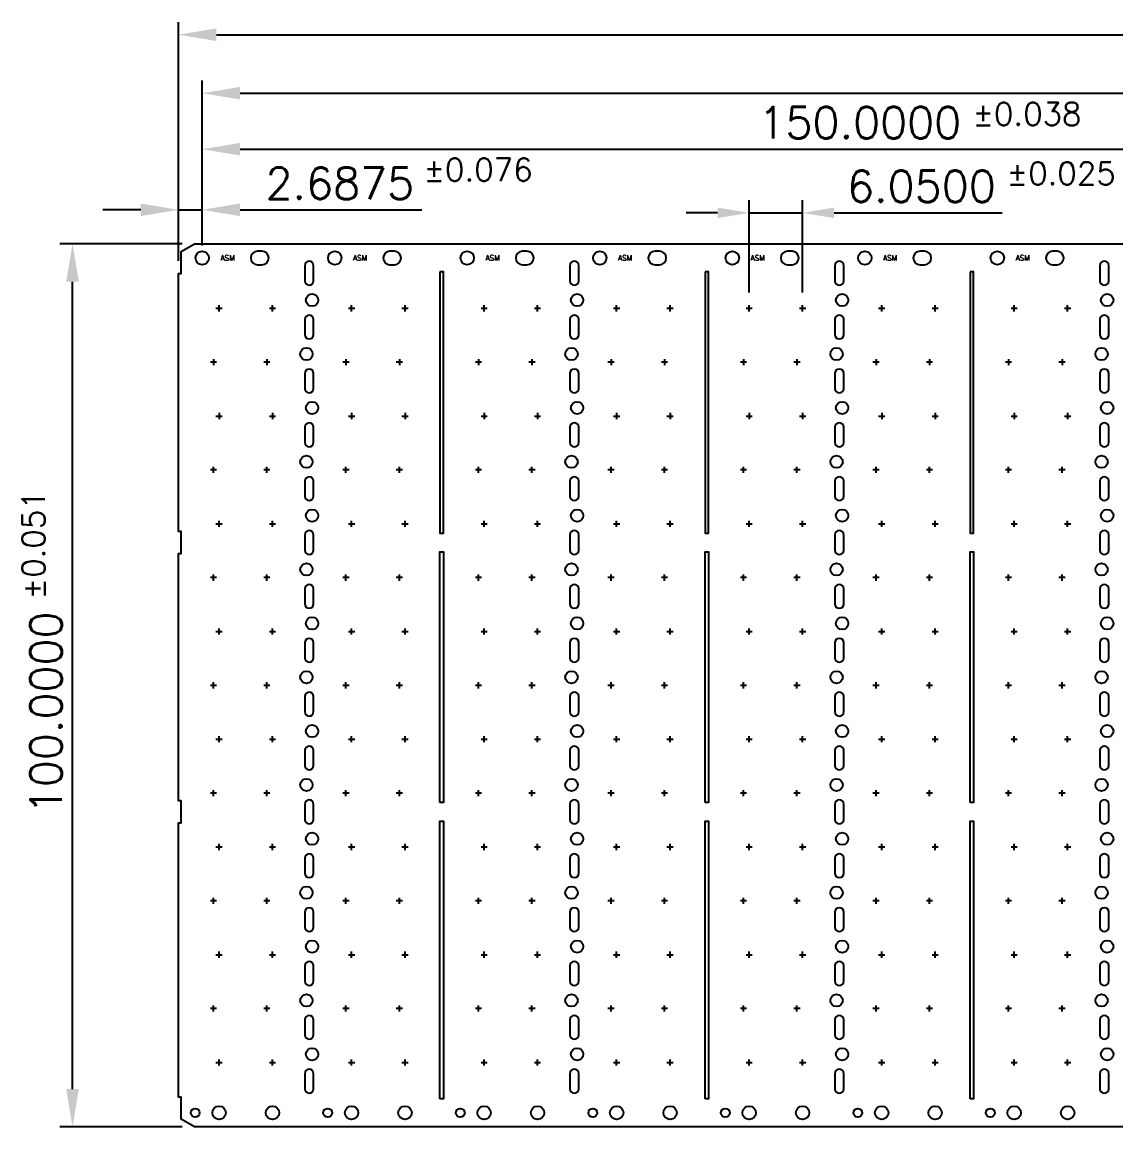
# Model space of a CAD drawing. Extents: x 25 to 260, y 58 to 390.
# Drawn here: x 25 to 111.7, y 64.4 to 152 of the extents above; entities that cross this region are included whole.
import ezdxf
from ezdxf.enums import TextEntityAlignment as Align
from ezdxf.lldxf.tags import DXFTag

# ---------------------------------------------------------------- set-up
doc = ezdxf.new("R2010")
doc.units = 0
doc.header["$LTSCALE"] = 8
doc.header["$MEASUREMENT"] = 0
for name, color, linetype in [('CEN', 2, 'CENTER'), ('COIN-LINE', 4, 'Continuous'), ('DIM', 7, 'Continuous'), ('PKG-OUT', 3, 'HIDDEN')]:
    doc.layers.add(name, color=color, linetype=linetype)
doc.styles.add('SIMPLEX', font='SIMPLEX.shx', dxfattribs={"height": 3})
tags = doc.linetypes.add('CENTER', pattern=[2, 1.25, -0.25, 0.25, -0.25]).pattern_tags.tags
tags[10:11] = [DXFTag(74, 4), DXFTag(75, 0), DXFTag(340, '0'), DXFTag(46, 1.0), DXFTag(50, 0.0), DXFTag(44, 0.0), DXFTag(45, 0.0)]
tags[8:9] = [DXFTag(74, 4), DXFTag(75, 0), DXFTag(340, '0'), DXFTag(46, 1.0), DXFTag(50, 0.0), DXFTag(44, 0.0), DXFTag(45, 0.0)]
tags[6:7] = [DXFTag(74, 4), DXFTag(75, 0), DXFTag(340, '0'), DXFTag(46, 1.0), DXFTag(50, 0.0), DXFTag(44, 0.0), DXFTag(45, 0.0)]
tags[4:5] = [DXFTag(74, 4), DXFTag(75, 0), DXFTag(340, '0'), DXFTag(46, 1.0), DXFTag(50, 0.0), DXFTag(44, 0.0), DXFTag(45, 0.0)]
tags = doc.linetypes.add('HIDDEN', pattern=[0.375, 0.25, -0.125]).pattern_tags.tags
tags[6:7] = [DXFTag(74, 4), DXFTag(75, 0), DXFTag(340, '0'), DXFTag(46, 1.0), DXFTag(50, 0.0), DXFTag(44, 0.0), DXFTag(45, 0.0)]
tags[4:5] = [DXFTag(74, 4), DXFTag(75, 0), DXFTag(340, '0'), DXFTag(46, 1.0), DXFTag(50, 0.0), DXFTag(44, 0.0), DXFTag(45, 0.0)]

msp = doc.modelspace()

# ---------------------------------------------------------------- linework, layer by layer
at = {"layer": 'CEN'}
for p, q in [((40.361, 129.301), (40.851, 129.301)), ((40.606, 129.056), (40.606, 129.546)), ((44.596, 129.301), (45.086, 129.301)), ((44.841, 129.056), (44.841, 129.546)), ((50.861, 129.301), (51.351, 129.301)), ((51.106, 129.056), (51.106, 129.546)), ((55.096, 129.301), (55.586, 129.301)), ((55.341, 129.056), (55.341, 129.546)), ((61.361, 129.301), (61.851, 129.301)), ((61.606, 129.056), (61.606, 129.546)), ((65.596, 129.301), (66.086, 129.301)), ((65.841, 129.056), (65.841, 129.546)), ((71.861, 129.301), (72.351, 129.301)), ((72.106, 129.056), (72.106, 129.546)), ((76.096, 129.301), (76.586, 129.301)), ((76.341, 129.056), (76.341, 129.546)), ((82.361, 129.301), (82.851, 129.301)), ((82.606, 129.056), (82.606, 129.546)), ((86.596, 129.301), (87.086, 129.301)), ((86.841, 129.056), (86.841, 129.546)), ((92.861, 129.301), (93.351, 129.301)), ((93.106, 129.056), (93.106, 129.546)), ((97.096, 129.301), (97.586, 129.301)), ((97.341, 129.056), (97.341, 129.546)), ((103.361, 129.301), (103.851, 129.301)), ((103.606, 129.056), (103.606, 129.546)), ((107.596, 129.301), (108.086, 129.301)), ((107.841, 129.056), (107.841, 129.546)), ((40.161, 125.276), (40.161, 124.786)), ((44.396, 125.276), (44.396, 124.786)), ((50.661, 125.276), (50.661, 124.786)), ((54.896, 125.276), (54.896, 124.786)), ((61.161, 125.276), (61.161, 124.786)), ((65.396, 125.276), (65.396, 124.786)), ((71.661, 125.276), (71.661, 124.786)), ((75.896, 125.276), (75.896, 124.786)), ((82.161, 125.276), (82.161, 124.786)), ((86.396, 125.276), (86.396, 124.786)), ((92.661, 125.276), (92.661, 124.786)), ((96.896, 125.276), (96.896, 124.786)), ((103.161, 125.276), (103.161, 124.786)), ((107.396, 125.276), (107.396, 124.786)), ((40.406, 125.031), (39.916, 125.031)), ((44.641, 125.031), (44.151, 125.031)), ((50.906, 125.031), (50.416, 125.031)), ((55.141, 125.031), (54.651, 125.031)), ((61.406, 125.031), (60.916, 125.031)), ((65.641, 125.031), (65.151, 125.031)), ((71.906, 125.031), (71.416, 125.031)), ((76.141, 125.031), (75.651, 125.031)), ((82.406, 125.031), (81.916, 125.031)), ((86.641, 125.031), (86.151, 125.031)), ((92.906, 125.031), (92.416, 125.031)), ((97.141, 125.031), (96.651, 125.031)), ((103.406, 125.031), (102.916, 125.031)), ((107.641, 125.031), (107.151, 125.031)), ((40.606, 121.006), (40.606, 120.516)), ((44.841, 121.006), (44.841, 120.516)), ((51.106, 121.006), (51.106, 120.516)), ((55.341, 121.006), (55.341, 120.516)), ((61.606, 121.006), (61.606, 120.516)), ((65.841, 121.006), (65.841, 120.516)), ((72.106, 121.006), (72.106, 120.516)), ((76.341, 121.006), (76.341, 120.516)), ((82.606, 121.006), (82.606, 120.516)), ((86.841, 121.006), (86.841, 120.516)), ((93.106, 121.006), (93.106, 120.516)), ((97.341, 121.006), (97.341, 120.516)), ((103.606, 121.006), (103.606, 120.516)), ((107.841, 121.006), (107.841, 120.516)), ((40.361, 120.761), (40.851, 120.761)), ((44.596, 120.761), (45.086, 120.761)), ((50.861, 120.761), (51.351, 120.761)), ((55.096, 120.761), (55.586, 120.761)), ((61.361, 120.761), (61.851, 120.761)), ((65.596, 120.761), (66.086, 120.761)), ((71.861, 120.761), (72.351, 120.761)), ((76.096, 120.761), (76.586, 120.761)), ((82.361, 120.761), (82.851, 120.761)), ((86.596, 120.761), (87.086, 120.761)), ((92.861, 120.761), (93.351, 120.761)), ((97.096, 120.761), (97.586, 120.761)), ((103.361, 120.761), (103.851, 120.761)), ((107.596, 120.761), (108.086, 120.761)), ((40.406, 116.491), (39.916, 116.491)), ((40.161, 116.246), (40.161, 116.736)), ((44.641, 116.491), (44.151, 116.491)), ((44.396, 116.246), (44.396, 116.736)), ((50.906, 116.491), (50.416, 116.491)), ((50.661, 116.246), (50.661, 116.736)), ((55.141, 116.491), (54.651, 116.491)), ((54.896, 116.246), (54.896, 116.736)), ((61.406, 116.491), (60.916, 116.491)), ((61.161, 116.246), (61.161, 116.736)), ((65.641, 116.491), (65.151, 116.491)), ((65.396, 116.246), (65.396, 116.736)), ((71.906, 116.491), (71.416, 116.491)), ((71.661, 116.246), (71.661, 116.736)), ((76.141, 116.491), (75.651, 116.491)), ((75.896, 116.246), (75.896, 116.736)), ((82.406, 116.491), (81.916, 116.491)), ((82.161, 116.246), (82.161, 116.736)), ((86.641, 116.491), (86.151, 116.491)), ((86.396, 116.246), (86.396, 116.736)), ((92.906, 116.491), (92.416, 116.491)), ((92.661, 116.246), (92.661, 116.736)), ((97.141, 116.491), (96.651, 116.491)), ((96.896, 116.246), (96.896, 116.736)), ((103.406, 116.491), (102.916, 116.491)), ((103.161, 116.246), (103.161, 116.736)), ((107.641, 116.491), (107.151, 116.491)), ((107.396, 116.246), (107.396, 116.736)), ((40.361, 112.221), (40.851, 112.221)), ((40.606, 111.976), (40.606, 112.466)), ((44.596, 112.221), (45.086, 112.221)), ((44.841, 111.976), (44.841, 112.466)), ((50.861, 112.221), (51.351, 112.221)), ((51.106, 111.976), (51.106, 112.466)), ((55.096, 112.221), (55.586, 112.221)), ((55.341, 111.976), (55.341, 112.466)), ((61.361, 112.221), (61.851, 112.221)), ((61.606, 111.976), (61.606, 112.466)), ((65.596, 112.221), (66.086, 112.221)), ((65.841, 111.976), (65.841, 112.466)), ((71.861, 112.221), (72.351, 112.221)), ((72.106, 111.976), (72.106, 112.466)), ((76.096, 112.221), (76.586, 112.221)), ((76.341, 111.976), (76.341, 112.466)), ((82.361, 112.221), (82.851, 112.221)), ((82.606, 111.976), (82.606, 112.466)), ((86.596, 112.221), (87.086, 112.221)), ((86.841, 111.976), (86.841, 112.466)), ((92.861, 112.221), (93.351, 112.221)), ((93.106, 111.976), (93.106, 112.466)), ((97.096, 112.221), (97.586, 112.221)), ((97.341, 111.976), (97.341, 112.466)), ((103.361, 112.221), (103.851, 112.221)), ((103.606, 111.976), (103.606, 112.466)), ((107.596, 112.221), (108.086, 112.221)), ((107.841, 111.976), (107.841, 112.466)), ((40.406, 107.951), (39.916, 107.951)), ((40.161, 107.706), (40.161, 108.196)), ((44.641, 107.951), (44.151, 107.951)), ((44.396, 107.706), (44.396, 108.196)), ((50.906, 107.951), (50.416, 107.951)), ((50.661, 107.706), (50.661, 108.196)), ((55.141, 107.951), (54.651, 107.951)), ((54.896, 107.706), (54.896, 108.196)), ((61.406, 107.951), (60.916, 107.951)), ((61.161, 107.706), (61.161, 108.196)), ((65.641, 107.951), (65.151, 107.951)), ((65.396, 107.706), (65.396, 108.196)), ((71.906, 107.951), (71.416, 107.951)), ((71.661, 107.706), (71.661, 108.196)), ((76.141, 107.951), (75.651, 107.951)), ((75.896, 107.706), (75.896, 108.196)), ((82.406, 107.951), (81.916, 107.951)), ((82.161, 107.706), (82.161, 108.196)), ((86.641, 107.951), (86.151, 107.951)), ((86.396, 107.706), (86.396, 108.196)), ((92.906, 107.951), (92.416, 107.951)), ((92.661, 107.706), (92.661, 108.196)), ((97.141, 107.951), (96.651, 107.951)), ((96.896, 107.706), (96.896, 108.196)), ((103.406, 107.951), (102.916, 107.951)), ((103.161, 107.706), (103.161, 108.196)), ((107.641, 107.951), (107.151, 107.951)), ((107.396, 107.706), (107.396, 108.196)), ((40.361, 103.681), (40.851, 103.681)), ((40.606, 103.436), (40.606, 103.926)), ((44.596, 103.681), (45.086, 103.681)), ((44.841, 103.436), (44.841, 103.926)), ((50.861, 103.681), (51.351, 103.681)), ((51.106, 103.436), (51.106, 103.926)), ((55.096, 103.681), (55.586, 103.681)), ((55.341, 103.436), (55.341, 103.926)), ((61.361, 103.681), (61.851, 103.681)), ((61.606, 103.436), (61.606, 103.926)), ((65.596, 103.681), (66.086, 103.681)), ((65.841, 103.436), (65.841, 103.926)), ((71.861, 103.681), (72.351, 103.681)), ((72.106, 103.436), (72.106, 103.926)), ((76.096, 103.681), (76.586, 103.681)), ((76.341, 103.436), (76.341, 103.926)), ((82.361, 103.681), (82.851, 103.681)), ((82.606, 103.436), (82.606, 103.926)), ((86.596, 103.681), (87.086, 103.681)), ((86.841, 103.436), (86.841, 103.926)), ((92.861, 103.681), (93.351, 103.681)), ((93.106, 103.436), (93.106, 103.926)), ((97.096, 103.681), (97.586, 103.681)), ((97.341, 103.436), (97.341, 103.926)), ((103.361, 103.681), (103.851, 103.681)), ((103.606, 103.436), (103.606, 103.926)), ((107.596, 103.681), (108.086, 103.681)), ((107.841, 103.436), (107.841, 103.926)), ((40.406, 99.411), (39.916, 99.411)), ((40.161, 99.166), (40.161, 99.656)), ((44.641, 99.411), (44.151, 99.411)), ((44.396, 99.166), (44.396, 99.656)), ((50.906, 99.411), (50.416, 99.411)), ((50.661, 99.166), (50.661, 99.656)), ((55.141, 99.411), (54.651, 99.411)), ((54.896, 99.166), (54.896, 99.656)), ((61.406, 99.411), (60.916, 99.411)), ((61.161, 99.166), (61.161, 99.656)), ((65.641, 99.411), (65.151, 99.411)), ((65.396, 99.166), (65.396, 99.656)), ((71.906, 99.411), (71.416, 99.411)), ((71.661, 99.166), (71.661, 99.656)), ((76.141, 99.411), (75.651, 99.411)), ((75.896, 99.166), (75.896, 99.656)), ((82.406, 99.411), (81.916, 99.411)), ((82.161, 99.166), (82.161, 99.656)), ((86.641, 99.411), (86.151, 99.411)), ((86.396, 99.166), (86.396, 99.656)), ((92.906, 99.411), (92.416, 99.411)), ((92.661, 99.166), (92.661, 99.656)), ((97.141, 99.411), (96.651, 99.411)), ((96.896, 99.166), (96.896, 99.656)), ((103.406, 99.411), (102.916, 99.411)), ((103.161, 99.166), (103.161, 99.656)), ((107.641, 99.411), (107.151, 99.411)), ((107.396, 99.166), (107.396, 99.656)), ((40.361, 95.141), (40.851, 95.141)), ((40.606, 94.896), (40.606, 95.386)), ((44.596, 95.141), (45.086, 95.141)), ((44.841, 94.896), (44.841, 95.386)), ((50.861, 95.141), (51.351, 95.141)), ((51.106, 94.896), (51.106, 95.386)), ((55.096, 95.141), (55.586, 95.141)), ((55.341, 94.896), (55.341, 95.386)), ((61.361, 95.141), (61.851, 95.141)), ((61.606, 94.896), (61.606, 95.386)), ((65.596, 95.141), (66.086, 95.141)), ((65.841, 94.896), (65.841, 95.386)), ((71.861, 95.141), (72.351, 95.141)), ((72.106, 94.896), (72.106, 95.386)), ((76.096, 95.141), (76.586, 95.141)), ((76.341, 94.896), (76.341, 95.386)), ((82.361, 95.141), (82.851, 95.141)), ((82.606, 94.896), (82.606, 95.386)), ((86.596, 95.141), (87.086, 95.141)), ((86.841, 94.896), (86.841, 95.386)), ((92.861, 95.141), (93.351, 95.141)), ((93.106, 94.896), (93.106, 95.386)), ((97.096, 95.141), (97.586, 95.141)), ((97.341, 94.896), (97.341, 95.386)), ((103.361, 95.141), (103.851, 95.141)), ((103.606, 94.896), (103.606, 95.386)), ((107.596, 95.141), (108.086, 95.141)), ((107.841, 94.896), (107.841, 95.386)), ((40.161, 90.626), (40.161, 91.116)), ((44.396, 90.626), (44.396, 91.116)), ((50.661, 90.626), (50.661, 91.116)), ((54.896, 90.626), (54.896, 91.116)), ((61.161, 90.626), (61.161, 91.116)), ((65.396, 90.626), (65.396, 91.116)), ((71.661, 90.626), (71.661, 91.116)), ((75.896, 90.626), (75.896, 91.116)), ((82.161, 90.626), (82.161, 91.116)), ((86.396, 90.626), (86.396, 91.116)), ((92.661, 90.626), (92.661, 91.116)), ((96.896, 90.626), (96.896, 91.116)), ((103.161, 90.626), (103.161, 91.116)), ((107.396, 90.626), (107.396, 91.116)), ((40.406, 90.871), (39.916, 90.871)), ((44.641, 90.871), (44.151, 90.871)), ((50.906, 90.871), (50.416, 90.871)), ((55.141, 90.871), (54.651, 90.871)), ((61.406, 90.871), (60.916, 90.871)), ((65.641, 90.871), (65.151, 90.871)), ((71.906, 90.871), (71.416, 90.871)), ((76.141, 90.871), (75.651, 90.871)), ((82.406, 90.871), (81.916, 90.871)), ((86.641, 90.871), (86.151, 90.871)), ((92.906, 90.871), (92.416, 90.871)), ((97.141, 90.871), (96.651, 90.871)), ((103.406, 90.871), (102.916, 90.871)), ((107.641, 90.871), (107.151, 90.871)), ((40.606, 86.356), (40.606, 86.846)), ((44.841, 86.356), (44.841, 86.846)), ((51.106, 86.356), (51.106, 86.846)), ((55.341, 86.356), (55.341, 86.846)), ((61.606, 86.356), (61.606, 86.846)), ((65.841, 86.356), (65.841, 86.846)), ((72.106, 86.356), (72.106, 86.846)), ((76.341, 86.356), (76.341, 86.846)), ((82.606, 86.356), (82.606, 86.846)), ((86.841, 86.356), (86.841, 86.846)), ((93.106, 86.356), (93.106, 86.846)), ((97.341, 86.356), (97.341, 86.846)), ((103.606, 86.356), (103.606, 86.846)), ((107.841, 86.356), (107.841, 86.846)), ((40.361, 86.601), (40.851, 86.601)), ((44.596, 86.601), (45.086, 86.601)), ((50.861, 86.601), (51.351, 86.601)), ((55.096, 86.601), (55.586, 86.601)), ((61.361, 86.601), (61.851, 86.601)), ((65.596, 86.601), (66.086, 86.601)), ((71.861, 86.601), (72.351, 86.601)), ((76.096, 86.601), (76.586, 86.601)), ((82.361, 86.601), (82.851, 86.601)), ((86.596, 86.601), (87.086, 86.601)), ((92.861, 86.601), (93.351, 86.601)), ((97.096, 86.601), (97.586, 86.601)), ((103.361, 86.601), (103.851, 86.601)), ((107.596, 86.601), (108.086, 86.601)), ((40.406, 82.331), (39.916, 82.331)), ((40.161, 82.086), (40.161, 82.576)), ((44.641, 82.331), (44.151, 82.331)), ((44.396, 82.086), (44.396, 82.576)), ((50.906, 82.331), (50.416, 82.331)), ((50.661, 82.086), (50.661, 82.576)), ((55.141, 82.331), (54.651, 82.331)), ((54.896, 82.086), (54.896, 82.576)), ((61.406, 82.331), (60.916, 82.331)), ((61.161, 82.086), (61.161, 82.576)), ((65.641, 82.331), (65.151, 82.331)), ((65.396, 82.086), (65.396, 82.576)), ((71.906, 82.331), (71.416, 82.331)), ((71.661, 82.086), (71.661, 82.576)), ((76.141, 82.331), (75.651, 82.331)), ((75.896, 82.086), (75.896, 82.576)), ((82.406, 82.331), (81.916, 82.331)), ((82.161, 82.086), (82.161, 82.576)), ((86.641, 82.331), (86.151, 82.331)), ((86.396, 82.086), (86.396, 82.576)), ((92.906, 82.331), (92.416, 82.331)), ((92.661, 82.086), (92.661, 82.576)), ((97.141, 82.331), (96.651, 82.331)), ((96.896, 82.086), (96.896, 82.576)), ((103.406, 82.331), (102.916, 82.331)), ((103.161, 82.086), (103.161, 82.576)), ((107.641, 82.331), (107.151, 82.331)), ((107.396, 82.086), (107.396, 82.576)), ((40.361, 78.061), (40.851, 78.061)), ((40.606, 77.816), (40.606, 78.306)), ((44.596, 78.061), (45.086, 78.061)), ((44.841, 77.816), (44.841, 78.306)), ((50.861, 78.061), (51.351, 78.061)), ((51.106, 77.816), (51.106, 78.306)), ((55.096, 78.061), (55.586, 78.061)), ((55.341, 77.816), (55.341, 78.306)), ((61.361, 78.061), (61.851, 78.061)), ((61.606, 77.816), (61.606, 78.306)), ((65.596, 78.061), (66.086, 78.061)), ((65.841, 77.816), (65.841, 78.306)), ((71.861, 78.061), (72.351, 78.061)), ((72.106, 77.816), (72.106, 78.306)), ((76.096, 78.061), (76.586, 78.061)), ((76.341, 77.816), (76.341, 78.306)), ((82.361, 78.061), (82.851, 78.061)), ((82.606, 77.816), (82.606, 78.306)), ((86.596, 78.061), (87.086, 78.061)), ((86.841, 77.816), (86.841, 78.306)), ((92.861, 78.061), (93.351, 78.061)), ((93.106, 77.816), (93.106, 78.306)), ((97.096, 78.061), (97.586, 78.061)), ((97.341, 77.816), (97.341, 78.306)), ((103.361, 78.061), (103.851, 78.061)), ((103.606, 77.816), (103.606, 78.306)), ((107.596, 78.061), (108.086, 78.061)), ((107.841, 77.816), (107.841, 78.306)), ((40.406, 73.791), (39.916, 73.791)), ((40.161, 73.546), (40.161, 74.036)), ((44.641, 73.791), (44.151, 73.791)), ((44.396, 73.546), (44.396, 74.036)), ((50.906, 73.791), (50.416, 73.791)), ((50.661, 73.546), (50.661, 74.036)), ((55.141, 73.791), (54.651, 73.791)), ((54.896, 73.546), (54.896, 74.036)), ((61.406, 73.791), (60.916, 73.791)), ((61.161, 73.546), (61.161, 74.036)), ((65.641, 73.791), (65.151, 73.791)), ((65.396, 73.546), (65.396, 74.036)), ((71.906, 73.791), (71.416, 73.791)), ((71.661, 73.546), (71.661, 74.036)), ((76.141, 73.791), (75.651, 73.791)), ((75.896, 73.546), (75.896, 74.036)), ((82.406, 73.791), (81.916, 73.791)), ((82.161, 73.546), (82.161, 74.036)), ((86.641, 73.791), (86.151, 73.791)), ((86.396, 73.546), (86.396, 74.036)), ((92.906, 73.791), (92.416, 73.791)), ((92.661, 73.546), (92.661, 74.036)), ((97.141, 73.791), (96.651, 73.791)), ((96.896, 73.546), (96.896, 74.036)), ((103.406, 73.791), (102.916, 73.791)), ((103.161, 73.546), (103.161, 74.036)), ((107.641, 73.791), (107.151, 73.791)), ((107.396, 73.546), (107.396, 74.036)), ((40.361, 69.521), (40.851, 69.521)), ((40.606, 69.276), (40.606, 69.766)), ((44.596, 69.521), (45.086, 69.521)), ((44.841, 69.276), (44.841, 69.766)), ((50.861, 69.521), (51.351, 69.521)), ((51.106, 69.276), (51.106, 69.766)), ((55.096, 69.521), (55.586, 69.521)), ((55.341, 69.276), (55.341, 69.766)), ((61.361, 69.521), (61.851, 69.521)), ((61.606, 69.276), (61.606, 69.766)), ((65.596, 69.521), (66.086, 69.521)), ((65.841, 69.276), (65.841, 69.766)), ((71.861, 69.521), (72.351, 69.521)), ((72.106, 69.276), (72.106, 69.766)), ((76.096, 69.521), (76.586, 69.521)), ((76.341, 69.276), (76.341, 69.766)), ((82.361, 69.521), (82.851, 69.521)), ((82.606, 69.276), (82.606, 69.766)), ((86.596, 69.521), (87.086, 69.521)), ((86.841, 69.276), (86.841, 69.766)), ((92.861, 69.521), (93.351, 69.521)), ((93.106, 69.276), (93.106, 69.766)), ((97.096, 69.521), (97.586, 69.521)), ((97.341, 69.276), (97.341, 69.766)), ((103.361, 69.521), (103.851, 69.521)), ((103.606, 69.276), (103.606, 69.766)), ((107.596, 69.521), (108.086, 69.521)), ((107.841, 69.276), (107.841, 69.766))]:
    msp.add_line(p, q, dxfattribs=at)
at = {"layer": 'COIN-LINE'}
msp.add_lwpolyline([(245.83, 64.411), (38.671, 64.411), (37.601, 65.029), (37.601, 66.766), (37.391, 66.766), (37.391, 88.508), (37.601, 88.508), (37.601, 90.258), (37.391, 90.258), (37.391, 109.858), (37.601, 109.858), (37.601, 111.608), (37.391, 111.608), (37.391, 132.055), (37.601, 132.055), (37.601, 133.793), (38.671, 134.411), (245.83, 134.411)], dxfattribs=at)
for points in [[(44.003, 132.757, 1), (44.003, 133.824), (43.647, 133.824, 1), (43.647, 132.757)], [(54.503, 132.757, 1), (54.503, 133.824), (54.147, 133.824, 1), (54.147, 132.757)], [(65.003, 132.757, 1), (65.003, 133.824), (64.647, 133.824, 1), (64.647, 132.757)], [(75.503, 132.757, 1), (75.503, 133.824), (75.147, 133.824, 1), (75.147, 132.757)], [(86.003, 132.757, 1), (86.003, 133.824), (85.647, 133.824, 1), (85.647, 132.757)], [(96.503, 132.757, 1), (96.503, 133.824), (96.147, 133.824, 1), (96.147, 132.757)], [(107.003, 132.757, 1), (107.003, 133.824), (106.647, 133.824, 1), (106.647, 132.757)], [(48.101, 131.488), (48.101, 132.678, 1), (47.401, 132.678), (47.401, 131.488, 1)], [(69.101, 131.488), (69.101, 132.678, 1), (68.401, 132.678), (68.401, 131.488, 1)], [(90.101, 131.488), (90.101, 132.678, 1), (89.401, 132.678), (89.401, 131.488, 1)], [(111.101, 131.488), (111.101, 132.678, 1), (110.401, 132.678), (110.401, 131.488, 1)], [(48.101, 127.218), (48.101, 128.408, 1), (47.401, 128.408), (47.401, 127.218, 1)], [(69.101, 127.218), (69.101, 128.408, 1), (68.401, 128.408), (68.401, 127.218, 1)], [(90.101, 127.218), (90.101, 128.408, 1), (89.401, 128.408), (89.401, 127.218, 1)], [(111.101, 127.218), (111.101, 128.408, 1), (110.401, 128.408), (110.401, 127.218, 1)], [(48.101, 122.948), (48.101, 124.138, 1), (47.401, 124.138), (47.401, 122.948, 1)], [(69.101, 122.948), (69.101, 124.138, 1), (68.401, 124.138), (68.401, 122.948, 1)], [(90.101, 122.948), (90.101, 124.138, 1), (89.401, 124.138), (89.401, 122.948, 1)], [(111.101, 122.948), (111.101, 124.138, 1), (110.401, 124.138), (110.401, 122.948, 1)], [(48.101, 118.678), (48.101, 119.868, 1), (47.401, 119.868), (47.401, 118.678, 1)], [(69.101, 118.678), (69.101, 119.868, 1), (68.401, 119.868), (68.401, 118.678, 1)], [(90.101, 118.678), (90.101, 119.868, 1), (89.401, 119.868), (89.401, 118.678, 1)], [(111.101, 118.678), (111.101, 119.868, 1), (110.401, 119.868), (110.401, 118.678, 1)], [(48.101, 114.408), (48.101, 115.598, 1), (47.401, 115.598), (47.401, 114.408, 1)], [(69.101, 114.408), (69.101, 115.598, 1), (68.401, 115.598), (68.401, 114.408, 1)], [(90.101, 114.408), (90.101, 115.598, 1), (89.401, 115.598), (89.401, 114.408, 1)], [(111.101, 114.408), (111.101, 115.598, 1), (110.401, 115.598), (110.401, 114.408, 1)], [(48.101, 110.138), (48.101, 111.328, 1), (47.401, 111.328), (47.401, 110.138, 1)], [(69.101, 110.138), (69.101, 111.328, 1), (68.401, 111.328), (68.401, 110.138, 1)], [(90.101, 110.138), (90.101, 111.328, 1), (89.401, 111.328), (89.401, 110.138, 1)], [(111.101, 110.138), (111.101, 111.328, 1), (110.401, 111.328), (110.401, 110.138, 1)], [(48.101, 105.868), (48.101, 107.058, 1), (47.401, 107.058), (47.401, 105.868, 1)], [(69.101, 105.868), (69.101, 107.058, 1), (68.401, 107.058), (68.401, 105.868, 1)], [(90.101, 105.868), (90.101, 107.058, 1), (89.401, 107.058), (89.401, 105.868, 1)], [(111.101, 105.868), (111.101, 107.058, 1), (110.401, 107.058), (110.401, 105.868, 1)], [(48.101, 101.598), (48.101, 102.788, 1), (47.401, 102.788), (47.401, 101.598, 1)], [(69.101, 101.598), (69.101, 102.788, 1), (68.401, 102.788), (68.401, 101.598, 1)], [(90.101, 101.598), (90.101, 102.788, 1), (89.401, 102.788), (89.401, 101.598, 1)], [(111.101, 101.598), (111.101, 102.788, 1), (110.401, 102.788), (110.401, 101.598, 1)], [(48.101, 97.328), (48.101, 98.518, 1), (47.401, 98.518), (47.401, 97.328, 1)], [(69.101, 97.328), (69.101, 98.518, 1), (68.401, 98.518), (68.401, 97.328, 1)], [(90.101, 97.328), (90.101, 98.518, 1), (89.401, 98.518), (89.401, 97.328, 1)], [(111.101, 97.328), (111.101, 98.518, 1), (110.401, 98.518), (110.401, 97.328, 1)], [(48.101, 93.058), (48.101, 94.248, 1), (47.401, 94.248), (47.401, 93.058, 1)], [(69.101, 93.058), (69.101, 94.248, 1), (68.401, 94.248), (68.401, 93.058, 1)], [(90.101, 93.058), (90.101, 94.248, 1), (89.401, 94.248), (89.401, 93.058, 1)], [(111.101, 93.058), (111.101, 94.248, 1), (110.401, 94.248), (110.401, 93.058, 1)], [(48.101, 88.788), (48.101, 89.978, 1), (47.401, 89.978), (47.401, 88.788, 1)], [(69.101, 88.788), (69.101, 89.978, 1), (68.401, 89.978), (68.401, 88.788, 1)], [(90.101, 88.788), (90.101, 89.978, 1), (89.401, 89.978), (89.401, 88.788, 1)], [(111.101, 88.788), (111.101, 89.978, 1), (110.401, 89.978), (110.401, 88.788, 1)], [(48.101, 84.518), (48.101, 85.708, 1), (47.401, 85.708), (47.401, 84.518, 1)], [(69.101, 84.518), (69.101, 85.708, 1), (68.401, 85.708), (68.401, 84.518, 1)], [(90.101, 84.518), (90.101, 85.708, 1), (89.401, 85.708), (89.401, 84.518, 1)], [(111.101, 84.518), (111.101, 85.708, 1), (110.401, 85.708), (110.401, 84.518, 1)], [(48.101, 80.248), (48.101, 81.438, 1), (47.401, 81.438), (47.401, 80.248, 1)], [(69.101, 80.248), (69.101, 81.438, 1), (68.401, 81.438), (68.401, 80.248, 1)], [(90.101, 80.248), (90.101, 81.438, 1), (89.401, 81.438), (89.401, 80.248, 1)], [(111.101, 80.248), (111.101, 81.438, 1), (110.401, 81.438), (110.401, 80.248, 1)], [(48.101, 75.978), (48.101, 77.168, 1), (47.401, 77.168), (47.401, 75.978, 1)], [(69.101, 75.978), (69.101, 77.168, 1), (68.401, 77.168), (68.401, 75.978, 1)], [(90.101, 75.978), (90.101, 77.168, 1), (89.401, 77.168), (89.401, 75.978, 1)], [(111.101, 75.978), (111.101, 77.168, 1), (110.401, 77.168), (110.401, 75.978, 1)], [(48.101, 71.708), (48.101, 72.898, 1), (47.401, 72.898), (47.401, 71.708, 1)], [(69.101, 71.708), (69.101, 72.898, 1), (68.401, 72.898), (68.401, 71.708, 1)], [(90.101, 71.708), (90.101, 72.898, 1), (89.401, 72.898), (89.401, 71.708, 1)], [(111.101, 71.708), (111.101, 72.898, 1), (110.401, 72.898), (110.401, 71.708, 1)]]:
    msp.add_lwpolyline(points, format="xyb", close=True, dxfattribs=at)
for points in [[(58.111, 132.195), (58.111, 111.468), (58.391, 111.468), (58.391, 132.195)], [(79.111, 132.195), (79.111, 111.468), (79.391, 111.468), (79.391, 132.195)], [(100.111, 132.195), (100.111, 111.468), (100.391, 111.468), (100.391, 132.195)], [(58.111, 90.118), (58.111, 109.998), (58.391, 109.998), (58.391, 90.118)], [(79.111, 90.118), (79.111, 109.998), (79.391, 109.998), (79.391, 90.118)], [(100.111, 90.118), (100.111, 109.998), (100.391, 109.998), (100.391, 90.118)], [(58.111, 66.626), (58.111, 88.648), (58.391, 88.648), (58.391, 66.626)], [(79.111, 66.626), (79.111, 88.648), (79.391, 88.648), (79.391, 66.626)], [(100.111, 66.626), (100.111, 88.648), (100.391, 88.648), (100.391, 66.626)]]:
    msp.add_lwpolyline(points, close=True, dxfattribs=at)
for points in [[(47.401, 67.438, 1), (48.101, 67.438), (48.101, 68.628, 1), (47.401, 68.628), (47.401, 67.419)], [(68.401, 67.438, 1), (69.101, 67.438), (69.101, 68.628, 1), (68.401, 68.628), (68.401, 67.419)], [(89.401, 67.438, 1), (90.101, 67.438), (90.101, 68.628, 1), (89.401, 68.628), (89.401, 67.419)], [(110.401, 67.438, 1), (111.101, 67.438), (111.101, 68.628, 1), (110.401, 68.628), (110.401, 67.419)]]:
    msp.add_lwpolyline(points, format="xyb", dxfattribs=at)
for centre, radius in [((39.272, 133.291), 0.533), ((49.772, 133.291), 0.533), ((60.272, 133.291), 0.533), ((70.772, 133.291), 0.533), ((81.272, 133.291), 0.533), ((91.772, 133.291), 0.533), ((102.272, 133.291), 0.533), ((47.973, 129.948), 0.49), ((68.973, 129.948), 0.49), ((89.973, 129.948), 0.49), ((110.973, 129.948), 0.49), ((47.529, 125.678), 0.49), ((68.529, 125.678), 0.49), ((89.529, 125.678), 0.49), ((110.529, 125.678), 0.49), ((47.973, 121.408), 0.49), ((68.973, 121.408), 0.49), ((89.973, 121.408), 0.49), ((110.973, 121.408), 0.49), ((47.529, 117.138), 0.49), ((68.529, 117.138), 0.49), ((89.529, 117.138), 0.49), ((110.529, 117.138), 0.49), ((47.973, 112.868), 0.49), ((68.973, 112.868), 0.49), ((89.973, 112.868), 0.49), ((110.973, 112.868), 0.49), ((47.529, 108.598), 0.49), ((68.529, 108.598), 0.49), ((89.529, 108.598), 0.49), ((110.529, 108.598), 0.49), ((47.973, 104.328), 0.49), ((68.973, 104.328), 0.49), ((89.973, 104.328), 0.49), ((110.973, 104.328), 0.49), ((47.529, 100.058), 0.49), ((68.529, 100.058), 0.49), ((89.529, 100.058), 0.49), ((110.529, 100.058), 0.49), ((47.973, 95.788), 0.49), ((68.973, 95.788), 0.49), ((89.973, 95.788), 0.49), ((110.973, 95.788), 0.49), ((47.529, 91.518), 0.49), ((68.529, 91.518), 0.49), ((89.529, 91.518), 0.49), ((110.529, 91.518), 0.49), ((47.973, 87.248), 0.49), ((68.973, 87.248), 0.49), ((89.973, 87.248), 0.49), ((110.973, 87.248), 0.49), ((47.529, 82.978), 0.49), ((68.529, 82.978), 0.49), ((89.529, 82.978), 0.49), ((110.529, 82.978), 0.49), ((47.973, 78.708), 0.49), ((68.973, 78.708), 0.49), ((89.973, 78.708), 0.49), ((110.973, 78.708), 0.49), ((47.529, 74.438), 0.49), ((68.529, 74.438), 0.49), ((89.529, 74.438), 0.49), ((110.529, 74.438), 0.49), ((47.973, 70.168), 0.49), ((68.973, 70.168), 0.49), ((89.973, 70.168), 0.49), ((110.973, 70.168), 0.49), ((38.716, 65.531), 0.35), ((40.606, 65.531), 0.533), ((44.841, 65.531), 0.533), ((49.216, 65.531), 0.35), ((51.106, 65.531), 0.533), ((55.341, 65.531), 0.533), ((59.716, 65.531), 0.35), ((61.606, 65.531), 0.533), ((65.841, 65.531), 0.533), ((70.216, 65.531), 0.35), ((72.106, 65.531), 0.533), ((76.341, 65.531), 0.533), ((80.716, 65.531), 0.35), ((82.606, 65.531), 0.533), ((86.841, 65.531), 0.533), ((91.216, 65.531), 0.35), ((93.106, 65.531), 0.533), ((97.341, 65.531), 0.533), ((101.716, 65.531), 0.35), ((103.606, 65.531), 0.533), ((107.841, 65.531), 0.533)]:
    msp.add_circle(centre, radius, dxfattribs=at)
at = {"layer": 'DIM'}
for p, q in [((37.391, 133.055), (37.391, 151.989)), ((40.391, 150.989), (244.111, 150.989)), ((39.272, 134.291), (39.272, 147.351)), ((42.272, 146.351), (235.772, 146.351)), ((39.272, 134.291), (39.272, 143.066)), ((42.272, 141.912), (141.272, 141.912)), ((37.396, 133.055), (37.396, 138.11)), ((39.272, 134.291), (39.272, 138.11)), ((82.606, 130.546), (82.606, 137.867)), ((86.841, 130.546), (86.841, 137.867)), ((34.396, 137.11), (31.396, 137.11)), ((37.396, 137.11), (39.272, 137.11)), ((42.272, 137.11), (56.661, 137.11)), ((80.106, 136.867), (77.606, 136.867)), ((82.606, 136.867), (86.841, 136.867)), ((89.341, 136.867), (102.648, 136.867)), ((37.671, 134.411), (27.996, 134.411)), ((28.996, 67.411), (28.996, 131.411)), ((37.671, 64.411), (27.996, 64.411))]:
    msp.add_line(p, q, dxfattribs=at)
for points in [[(37.391, 150.989), (40.391, 150.489), (40.391, 151.489)], [(39.272, 146.351), (42.272, 145.851), (42.272, 146.851)], [(39.272, 141.912), (42.272, 141.412), (42.272, 142.412)], [(37.396, 137.11), (34.396, 136.61), (34.396, 137.61)], [(39.272, 137.11), (42.272, 136.61), (42.272, 137.61)], [(82.606, 136.867), (80.106, 136.45), (80.106, 137.283)], [(86.841, 136.867), (89.341, 136.45), (89.341, 137.283)], [(28.996, 134.411), (29.496, 131.411), (28.496, 131.411)], [(28.996, 64.411), (29.496, 67.411), (28.496, 67.411)]]:
    msp.add_solid(points, dxfattribs=at)

# ---------------------------------------------------------------- texts
at = {"layer": 'DIM', "style": 'SIMPLEX'}
for s, p in [('%%p0.038', (100.303, 143.805)), ('%%p0.076', (56.81, 139.39)), ('%%p0.025', (103.015, 139.096))]:
    msp.add_text(s, height=1.8, dxfattribs=at).set_placement(p)
msp.add_text('%%p0.051', height=1.8, rotation=90, dxfattribs=at).set_placement((26.8, 106.236))
at = {"layer": 'DIM', "char_height": 2.5, "attachment_point": 5, "style": 'SIMPLEX'}
for s, insert in [('150.0000', (91.379, 144.012)), ('2.6875', (50.176, 139.21)), ('6.0500', (96.254, 138.967))]:
    msp.add_mtext(s, dxfattribs=dict(at, insert=insert))
at = {"layer": 'DIM', "insert": (26.896, 97.234), "char_height": 2.5, "attachment_point": 5, "rotation": 90, "style": 'SIMPLEX'}
msp.add_mtext('100.0000', dxfattribs=at)
at = {"layer": 'PKG-OUT', "style": 'SIMPLEX'}
for p in [(41.278, 133.291), (51.778, 133.291), (62.278, 133.291), (72.778, 133.291), (83.278, 133.291), (93.778, 133.291), (104.278, 133.291)]:
    msp.add_text('ASM', height=0.42, dxfattribs=at).set_placement(p, align=Align.MIDDLE_CENTER)

doc.saveas('drawing.dxf')
